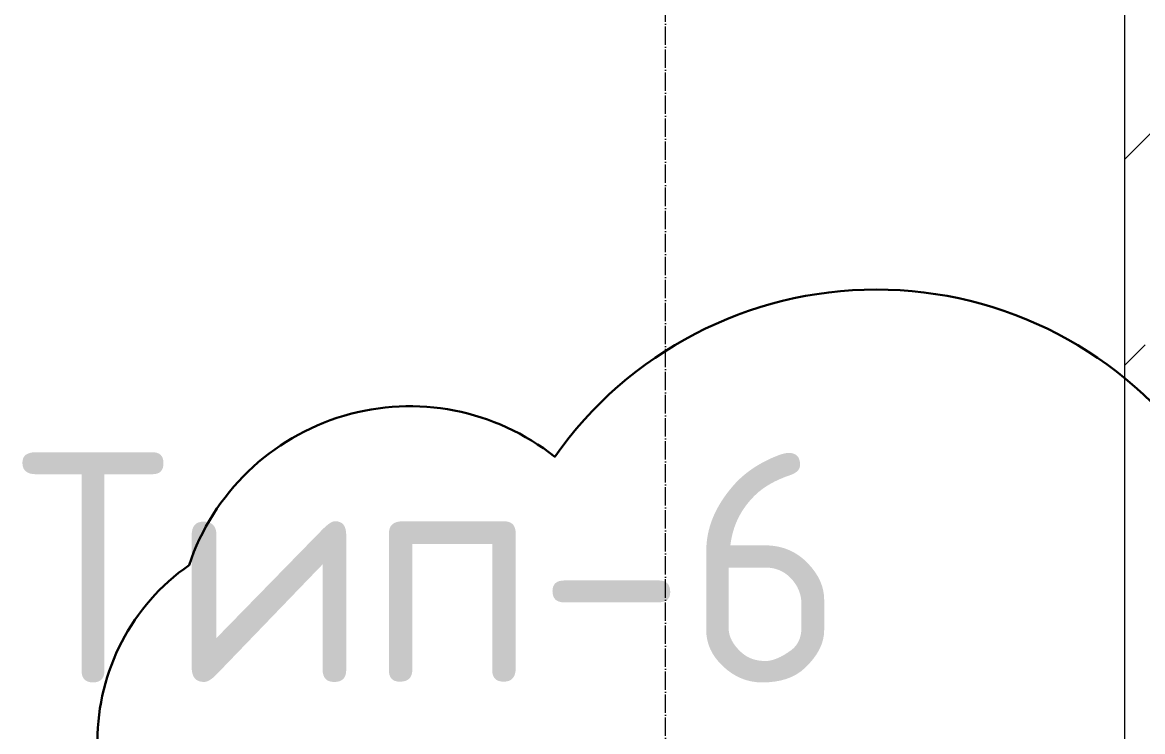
# Model space of a CAD drawing. Header units: millimetres. Extents: x -60946 to 138510, y -262288 to 24501.
# Drawn here: x -14291 to -13071, y -238668 to -237895 of the extents above; entities that cross this region are included whole.
import ezdxf

# ---------------------------------------------------------------- set-up
doc = ezdxf.new("R2010")
doc.units = ezdxf.units.MM
doc.linetypes.add('ADSK_Линия сетки', pattern=[25, 20, -2.5, 0, -2.5])
doc.layers.add('2)Тип-4', color=7, linetype='Continuous', lineweight=30, true_color=0x0080c0)
for name, color, linetype, lineweight in [('2)Тип-6', 7, 'Continuous', 60), ('Оси', 7, 'Continuous', 9), ('Стены наружные', 7, 'Continuous', 18), ('Стены несущие', 7, 'Continuous', 30)]:
    doc.layers.add(name, color=color, linetype=linetype, lineweight=lineweight)
doc.styles.add('GOST Common_4', font='', dxfattribs={"height": 250})
doc.styles.get('GOST Common_4').set_extended_font_data('GOST Common')

msp = doc.modelspace()

# ---------------------------------------------------------------- hatches: boundary and pattern name
at = {"layer": 'Стены наружные', "lineweight": 9}
h = msp.add_hatch(dxfattribs=at)
h.set_pattern_fill('FP_2', color=256, style=0, pattern_type=2)
h.set_pattern_definition([(45, (9.36, -250313.7), (84.1895, 308.696), [396.875, -79.375, 3.353, -76.022])])
h.paths.add_polyline_path([(-13090.6385, -239308.7359), (-12890.6385, -239308.7359), (-12890.6385, -236858.7359), (-13090.6385, -236858.7359), (-13090.6385, -239108.7359)])
h.paths.add_polyline_path([(-12890.6385, -235908.7359), (-12890.6385, -235708.7359), (-13090.6385, -235708.7359), (-13090.6385, -235908.7359), (-12965.6385, -235908.7359)])

# ---------------------------------------------------------------- linework, layer by layer
at = {"layer": '2)Тип-4', "color": 5}
msp.add_lwpolyline([(-14109.3687, -239944.0251, -0.52056705), (-14109.3687, -239279.5339, -0.52056705), (-14109.3687, -238869.2971, -0.52056705), (-14109.3687, -238486.4782, -0.52056705), (-13711.0613, -238368.4351, -0.52056705), (-13010.8336, -238368.4351, -0.52056705), (-12388.4126, -238368.4351, -0.52056705), (-12363.9333, -238737.4468, -0.52056705), (-12363.9333, -239215.9786, -0.52056705), (-12363.9333, -239925.642, -0.52056705), (-12905.4243, -239944.0251, -0.52056705), (-13562.2802, -239944.0251, -0.52056705)], format="xyb", close=True, dxfattribs=at)
at = {"layer": 'Оси', "color": 253, "linetype": 'ADSK_Линия сетки', "lineweight": 5, "true_color": 0xaaaaaa}
msp.add_line((-13590.6385, -261287.5872), (-13590.6385, -225812.7907), dxfattribs=at)
at = {"layer": 'Стены несущие', "lineweight": 9}
msp.add_line((-13090.6385, -236858.7359), (-13090.6385, -238683.7359), dxfattribs=at)

# ---------------------------------------------------------------- texts
at = {"layer": '2)Тип-6', "color": 116, "lineweight": 30, "true_color": 0x008040, "insert": (-14298.4793, -238364.2248), "char_height": 250, "width": 673.4175, "attachment_point": 1, "style": 'GOST Common_4'}
msp.add_mtext('Тип-6', dxfattribs=at)

doc.saveas('drawing.dxf')
